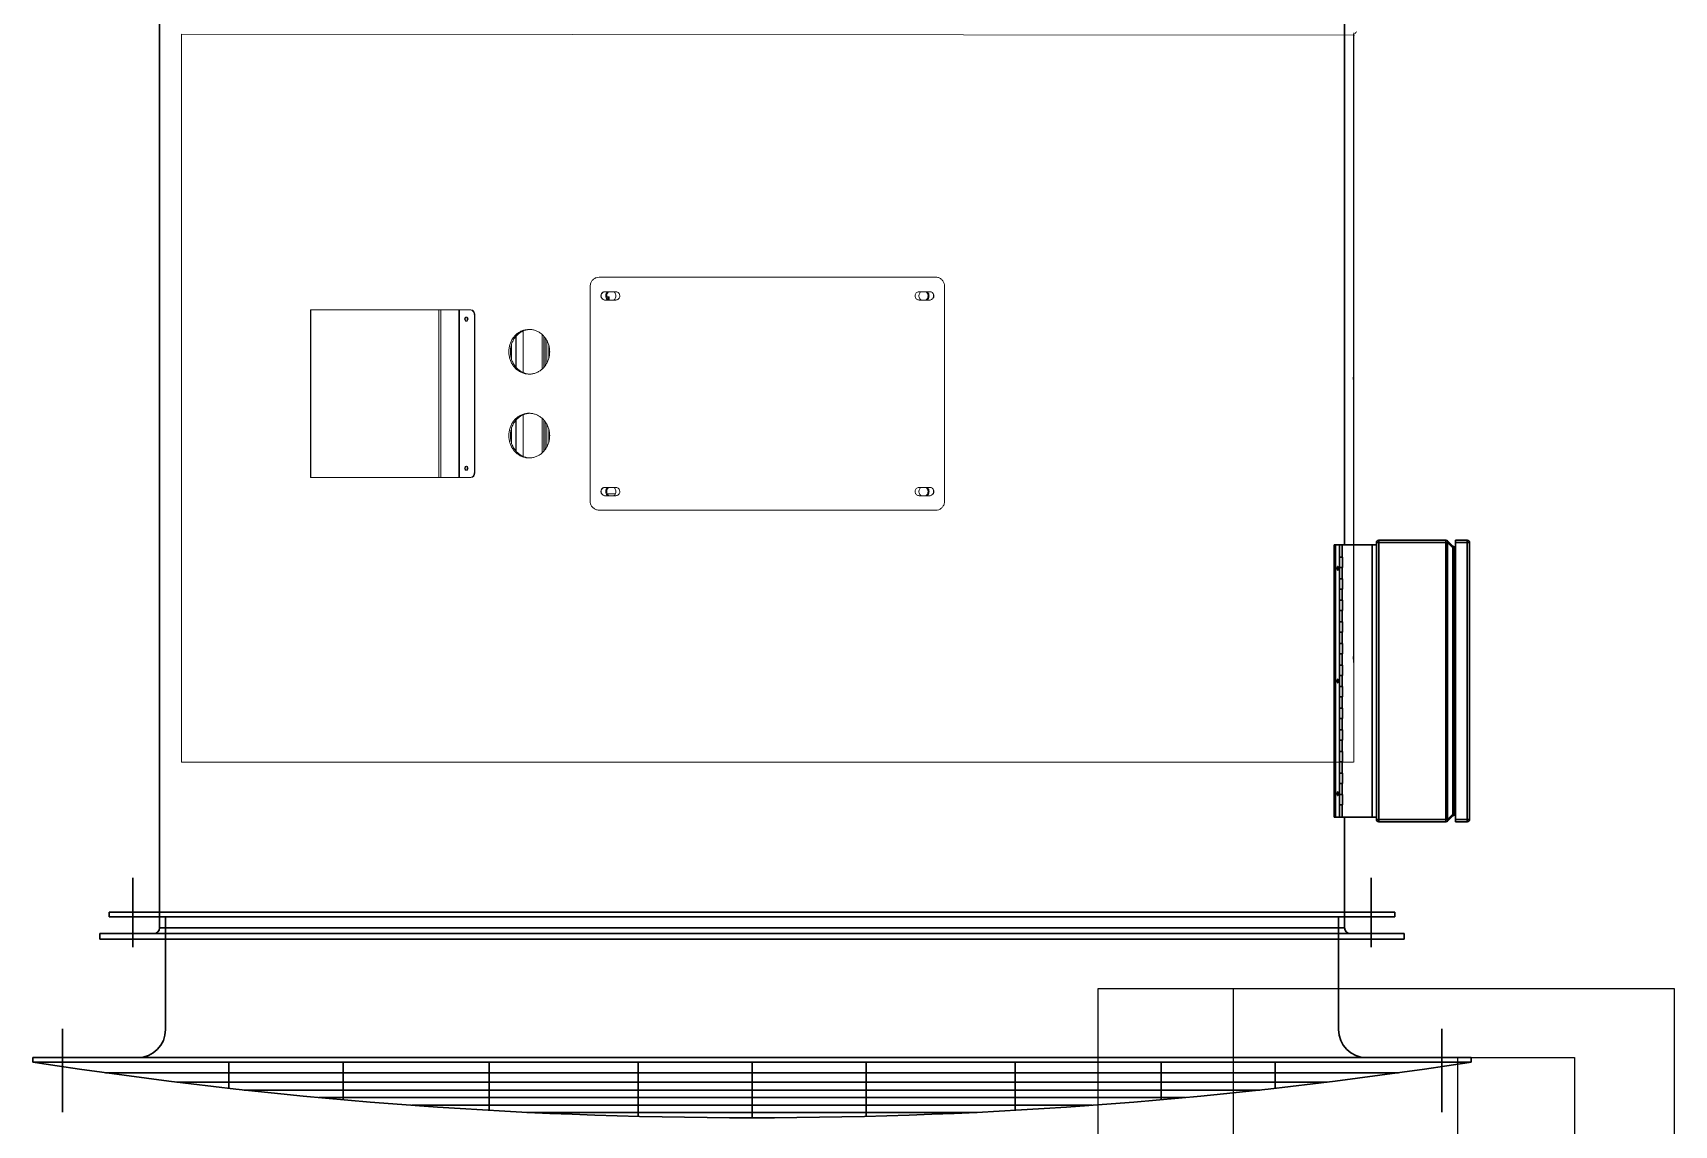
# Model space of a CAD drawing. Header units: millimetres. Extents: x -379292 to 1221486, y 92049 to 447512.
# Drawn here: x -171915 to -170166, y 210694 to 211858 of the extents above; entities that cross this region are included whole.
import ezdxf

# ---------------------------------------------------------------- set-up
doc = ezdxf.new("R2010")
doc.units = ezdxf.units.MM
doc.layers.add('08_SOCKET', color=4, linetype='Continuous')
doc.layers.add('_Systemair Ventilation Equipments', color=7, linetype='Continuous', lineweight=30)
doc.layers.add('Aironn-DEF', color=7, linetype='Continuous', lineweight=0)

# ---------------------------------------------------------------- blocks, each defined once
blk = doc.blocks.new('AXC 1250')
at = {"layer": '_Systemair Ventilation Equipments', "color": 8, "linetype": 'Continuous'}
for p, q in [((12474.24, 3755.21), (12474.24, 3756.46)), ((12474.24, 3756.46), (12504.24, 3756.46)), ((12474.49, 3755.21), (12474.49, 3756.71)), ((12474.49, 3756.71), (12503.99, 3756.71)), ((12503.99, 3755.21), (12503.99, 3756.71)), ((12504.24, 3755.21), (12504.24, 3756.46)), ((12474.24, 3755.21), (12474.49, 3755.21)), ((12474.24, 3754.17), (12474.24, 3747.02)), ((12504.24, 3754.17), (12474.24, 3754.17)), ((12474.31, 3754.35), (12474.88, 3754.91)), ((12474.31, 3754.35), (12474.32, 3754.35)), ((12474.32, 3754.35), (12474.33, 3754.36)), ((12474.33, 3754.36), (12474.34, 3754.37)), ((12474.34, 3754.37), (12474.36, 3754.37)), ((12474.36, 3754.37), (12474.37, 3754.37)), ((12474.37, 3754.37), (12474.39, 3754.37)), ((12474.39, 3754.37), (12474.4, 3754.37)), ((12474.4, 3754.37), (12474.42, 3754.37)), ((12474.42, 3754.37), (12474.44, 3754.37)), ((12474.44, 3754.37), (12474.45, 3754.36)), ((12474.45, 3754.36), (12474.47, 3754.35)), ((12474.47, 3754.35), (12474.49, 3754.35)), ((12503.99, 3755.21), (12474.49, 3755.21)), ((12474.49, 3754.35), (12475.06, 3754.91)), ((12474.49, 3754.35), (12474.49, 3746.77)), ((12503.98, 3754.35), (12474.49, 3754.35)), ((12474.89, 3754.93), (12474.88, 3754.91)), ((12474.89, 3754.92), (12474.88, 3754.92)), ((12474.88, 3754.92), (12474.88, 3754.91)), ((12474.91, 3754.95), (12474.89, 3754.93)), ((12474.9, 3754.92), (12474.89, 3754.92)), ((12474.89, 3754.92), (12474.89, 3754.92)), ((12474.91, 3754.92), (12474.9, 3754.92)), ((12474.9, 3754.92), (12474.9, 3754.92)), ((12474.92, 3754.97), (12474.91, 3754.95)), ((12474.92, 3754.92), (12474.91, 3754.92)), ((12474.93, 3755), (12474.92, 3754.97)), ((12474.93, 3754.92), (12474.92, 3754.92)), ((12474.94, 3755.02), (12474.93, 3755)), ((12474.95, 3754.92), (12474.93, 3754.92)), ((12474.94, 3755.08), (12474.94, 3755.21)), ((12474.94, 3755.09), (12474.95, 3755.1)), ((12474.94, 3755.08), (12474.94, 3755.09)), ((12474.94, 3755.09), (12474.94, 3755.07)), ((12474.94, 3755.07), (12474.94, 3755.04)), ((12474.94, 3755.04), (12474.94, 3755.02)), ((12474.95, 3755.1), (12474.96, 3755.11)), ((12474.96, 3754.92), (12474.95, 3754.92)), ((12474.96, 3755.11), (12474.96, 3755.12)), ((12474.96, 3755.12), (12474.97, 3755.12)), ((12474.97, 3754.92), (12474.96, 3754.92)), ((12474.97, 3755.12), (12474.98, 3755.12)), ((12474.99, 3754.92), (12474.97, 3754.92)), ((12474.98, 3755.12), (12474.99, 3755.13)), ((12474.99, 3755.13), (12475, 3755.13)), ((12475, 3754.92), (12474.99, 3754.92)), ((12475, 3755.13), (12475.01, 3755.13)), ((12475.02, 3754.92), (12475, 3754.92)), ((12475.01, 3755.13), (12475.02, 3755.13)), ((12475.02, 3755.13), (12475.03, 3755.13)), ((12475.04, 3754.92), (12475.02, 3754.92)), ((12475.03, 3755.13), (12475.05, 3755.12)), ((12475.06, 3754.91), (12475.04, 3754.92)), ((12475.05, 3755.12), (12475.06, 3755.12)), ((12475.06, 3755.12), (12475.07, 3755.12)), ((12475.07, 3754.93), (12475.06, 3754.91)), ((12475.08, 3754.91), (12475.06, 3754.91)), ((12475.07, 3755.12), (12475.09, 3755.11)), ((12475.08, 3754.95), (12475.07, 3754.93)), ((12475.09, 3754.97), (12475.08, 3754.95)), ((12475.1, 3754.9), (12475.08, 3754.91)), ((12475.09, 3755.11), (12475.11, 3755.1)), ((12475.1, 3755.02), (12475.09, 3755)), ((12475.09, 3755), (12475.09, 3754.97)), ((12475.11, 3755.04), (12475.1, 3755.02)), ((12475.13, 3754.9), (12475.1, 3754.9)), ((12475.11, 3755.1), (12475.12, 3755.09)), ((12475.12, 3755.07), (12475.11, 3755.04)), ((12475.12, 3755.09), (12475.14, 3755.09)), ((12475.12, 3755.09), (12475.12, 3755.07)), ((12475.15, 3754.9), (12475.13, 3754.9)), ((12475.14, 3755.09), (12475.15, 3755.08)), ((12475.15, 3755.08), (12475.16, 3755.08)), ((12475.17, 3754.9), (12475.15, 3754.9)), ((12475.16, 3755.08), (12475.17, 3755.08)), ((12475.17, 3755.08), (12475.18, 3755.08)), ((12475.19, 3754.9), (12475.17, 3754.9)), ((12475.18, 3755.08), (12475.19, 3755.08)), ((12475.19, 3754.9), (12475.19, 3755.21)), ((12475.19, 3755.08), (12503.28, 3755.08)), ((12475.19, 3754.9), (12503.28, 3754.9)), ((12503.28, 3754.9), (12503.28, 3755.21)), ((12503.28, 3755.08), (12503.29, 3755.08)), ((12503.28, 3754.9), (12503.3, 3754.9)), ((12503.29, 3755.08), (12503.3, 3755.08)), ((12503.3, 3755.08), (12503.31, 3755.08)), ((12503.3, 3754.9), (12503.32, 3754.9)), ((12503.31, 3755.08), (12503.32, 3755.08)), ((12503.32, 3755.08), (12503.34, 3755.09)), ((12503.32, 3754.9), (12503.35, 3754.9)), ((12503.34, 3755.09), (12503.35, 3755.09)), ((12503.35, 3755.09), (12503.36, 3755.1)), ((12503.35, 3755.07), (12503.35, 3755.09)), ((12503.36, 3755.04), (12503.35, 3755.07)), ((12503.35, 3754.9), (12503.37, 3754.9)), ((12503.36, 3755.1), (12503.38, 3755.11)), ((12503.37, 3755.02), (12503.36, 3755.04)), ((12503.38, 3755), (12503.37, 3755.02)), ((12503.37, 3754.9), (12503.39, 3754.91)), ((12503.38, 3755.11), (12503.4, 3755.12)), ((12503.39, 3754.97), (12503.38, 3755)), ((12503.39, 3754.95), (12503.39, 3754.97)), ((12503.4, 3754.93), (12503.39, 3754.95)), ((12503.39, 3754.91), (12503.41, 3754.91)), ((12503.4, 3755.12), (12503.41, 3755.12)), ((12503.41, 3754.91), (12503.4, 3754.93)), ((12503.41, 3755.12), (12503.42, 3755.12)), ((12503.43, 3754.92), (12503.41, 3754.91)), ((12503.41, 3754.91), (12503.98, 3754.35)), ((12503.42, 3755.12), (12503.44, 3755.13)), ((12503.45, 3754.92), (12503.43, 3754.92)), ((12503.44, 3755.13), (12503.45, 3755.13)), ((12503.45, 3755.13), (12503.46, 3755.13)), ((12503.47, 3754.92), (12503.45, 3754.92)), ((12503.46, 3755.13), (12503.47, 3755.13)), ((12503.47, 3755.13), (12503.48, 3755.13)), ((12503.48, 3754.92), (12503.47, 3754.92)), ((12503.48, 3755.13), (12503.49, 3755.12)), ((12503.5, 3754.92), (12503.48, 3754.92)), ((12503.49, 3755.12), (12503.5, 3755.12)), ((12503.5, 3755.12), (12503.51, 3755.12)), ((12503.51, 3754.92), (12503.5, 3754.92)), ((12503.51, 3755.12), (12503.52, 3755.11)), ((12503.53, 3754.92), (12503.51, 3754.92)), ((12503.52, 3755.11), (12503.52, 3755.1)), ((12503.52, 3755.1), (12503.53, 3755.09)), ((12503.53, 3755.09), (12503.54, 3755.08)), ((12503.53, 3755.07), (12503.53, 3755.09)), ((12503.53, 3755.04), (12503.53, 3755.07)), ((12503.53, 3755.02), (12503.53, 3755.04)), ((12503.54, 3755), (12503.53, 3755.02)), ((12503.54, 3754.92), (12503.53, 3754.92)), ((12503.54, 3755.21), (12503.54, 3755.08)), ((12503.55, 3754.97), (12503.54, 3755)), ((12503.55, 3754.92), (12503.54, 3754.92)), ((12503.56, 3754.95), (12503.55, 3754.97)), ((12503.56, 3754.92), (12503.55, 3754.92)), ((12503.58, 3754.93), (12503.56, 3754.95)), ((12503.57, 3754.92), (12503.56, 3754.92)), ((12503.58, 3754.92), (12503.57, 3754.92)), ((12503.57, 3754.92), (12503.57, 3754.92)), ((12503.59, 3754.91), (12503.58, 3754.93)), ((12503.59, 3754.92), (12503.58, 3754.92)), ((12503.59, 3754.91), (12503.59, 3754.92)), ((12503.59, 3754.92), (12503.59, 3754.92)), ((12503.59, 3754.91), (12504.16, 3754.35)), ((12503.98, 3746.77), (12503.98, 3754.35)), ((12503.98, 3754.35), (12504, 3754.35)), ((12503.99, 3755.21), (12504.24, 3755.21)), ((12504, 3754.35), (12504.02, 3754.36)), ((12504.02, 3754.36), (12504.04, 3754.37)), ((12504.04, 3754.37), (12504.05, 3754.37)), ((12504.05, 3754.37), (12504.07, 3754.37)), ((12504.07, 3754.37), (12504.09, 3754.37)), ((12504.09, 3754.37), (12504.1, 3754.37)), ((12504.1, 3754.37), (12504.11, 3754.37)), ((12504.11, 3754.37), (12504.13, 3754.37)), ((12504.13, 3754.37), (12504.14, 3754.36)), ((12504.14, 3754.36), (12504.15, 3754.35)), ((12504.15, 3754.35), (12504.16, 3754.35)), ((12504.24, 3754.17), (12504.24, 3747.02)), ((12411.74, 3610.73), (12411.74, 3749.73)), ((12412.34, 3749.73), (12411.74, 3749.73)), ((12412.34, 3749.73), (12412.34, 3610.73)), ((12516.14, 3610.73), (12516.14, 3749.73)), ((12516.74, 3749.73), (12516.14, 3749.73)), ((12516.74, 3749.73), (12516.74, 3610.73)), ((12474.24, 3747.02), (12504.24, 3747.02)), ((12503.98, 3746.77), (12474.49, 3746.77)), ((12474.74, 3742.42), (12474.74, 3746.77)), ((12503.74, 3746.32), (12474.74, 3746.32)), ((12503.74, 3742.42), (12503.74, 3746.77)), ((12412.94, 3617.08), (12412.94, 3743.38)), ((12474.74, 3743.38), (12412.94, 3743.38)), ((12515.54, 3743.38), (12503.74, 3743.38)), ((12515.54, 3743.38), (12515.54, 3617.08)), ((12474.74, 3743.13), (12476.04, 3743.13)), ((12474.74, 3742.84), (12476.04, 3742.84)), ((12474.74, 3742.28), (12474.74, 3742.42)), ((12503.74, 3742.42), (12474.74, 3742.42)), ((12503.74, 3742.28), (12474.74, 3742.28)), ((12476.04, 3742.83), (12476.04, 3743.16)), ((12476.04, 3743.16), (12477.14, 3743.16)), ((12477.14, 3742.83), (12476.04, 3742.83)), ((12477.03, 3742.65), (12477.03, 3742.66)), ((12477.03, 3742.66), (12477.04, 3742.66)), ((12477.03, 3742.64), (12477.03, 3742.65)), ((12477.03, 3742.65), (12477.03, 3742.65)), ((12477.04, 3742.63), (12477.03, 3742.64)), ((12477.03, 3742.64), (12477.03, 3742.64)), ((12477.04, 3742.66), (12477.04, 3742.67)), ((12477.04, 3742.67), (12477.05, 3742.67)), ((12477.05, 3742.62), (12477.04, 3742.63)), ((12477.04, 3742.63), (12477.04, 3742.63)), ((12477.05, 3742.67), (12477.07, 3742.67)), ((12477.07, 3742.62), (12477.05, 3742.62)), ((12477.07, 3742.67), (12477.08, 3742.68)), ((12477.08, 3742.62), (12477.07, 3742.62)), ((12477.08, 3742.68), (12477.09, 3742.68)), ((12477.09, 3742.61), (12477.08, 3742.62)), ((12477.09, 3742.68), (12477.11, 3742.69)), ((12477.11, 3742.61), (12477.09, 3742.61)), ((12477.11, 3742.69), (12477.13, 3742.69)), ((12477.13, 3742.61), (12477.11, 3742.61)), ((12477.13, 3742.69), (12477.15, 3742.69)), ((12477.15, 3742.6), (12477.13, 3742.61)), ((12477.14, 3742.83), (12477.14, 3743.16)), ((12477.14, 3743.13), (12478.34, 3743.13)), ((12477.14, 3742.84), (12478.34, 3742.84)), ((12477.15, 3742.69), (12477.17, 3742.69)), ((12477.17, 3742.6), (12477.15, 3742.6)), ((12477.17, 3742.69), (12477.19, 3742.69)), ((12477.19, 3742.6), (12477.17, 3742.6)), ((12477.19, 3742.69), (12477.21, 3742.69)), ((12477.21, 3742.6), (12477.19, 3742.6)), ((12477.21, 3742.69), (12477.24, 3742.69)), ((12477.24, 3742.6), (12477.21, 3742.6)), ((12477.24, 3742.69), (12477.26, 3742.69)), ((12477.26, 3742.6), (12477.24, 3742.6)), ((12477.26, 3742.69), (12477.28, 3742.69)), ((12477.28, 3742.6), (12477.26, 3742.6)), ((12477.28, 3742.69), (12477.3, 3742.69)), ((12477.3, 3742.6), (12477.28, 3742.6)), ((12477.3, 3742.69), (12477.32, 3742.69)), ((12477.32, 3742.6), (12477.3, 3742.6)), ((12477.32, 3742.69), (12477.34, 3742.69)), ((12477.34, 3742.61), (12477.32, 3742.6)), ((12477.34, 3742.69), (12477.36, 3742.69)), ((12477.36, 3742.61), (12477.34, 3742.61)), ((12477.36, 3742.69), (12477.38, 3742.68)), ((12477.38, 3742.61), (12477.36, 3742.61)), ((12477.38, 3742.68), (12477.39, 3742.68)), ((12477.39, 3742.62), (12477.38, 3742.61)), ((12477.39, 3742.68), (12477.41, 3742.67)), ((12477.41, 3742.62), (12477.39, 3742.62)), ((12477.41, 3742.67), (12477.42, 3742.67)), ((12477.42, 3742.62), (12477.41, 3742.62)), ((12477.42, 3742.67), (12477.43, 3742.67)), ((12477.43, 3742.63), (12477.42, 3742.62)), ((12477.43, 3742.67), (12477.44, 3742.66)), ((12477.44, 3742.63), (12477.43, 3742.63)), ((12477.44, 3742.66), (12477.44, 3742.66)), ((12477.44, 3742.66), (12477.44, 3742.65)), ((12477.44, 3742.65), (12477.45, 3742.65)), ((12477.45, 3742.65), (12477.44, 3742.64)), ((12477.44, 3742.64), (12477.44, 3742.64)), ((12477.44, 3742.64), (12477.44, 3742.63)), ((12478.34, 3742.83), (12478.34, 3743.16)), ((12478.34, 3743.16), (12479.44, 3743.16)), ((12479.44, 3742.83), (12478.34, 3742.83)), ((12479.44, 3742.83), (12479.44, 3743.16)), ((12479.44, 3743.13), (12480.64, 3743.13)), ((12479.44, 3742.84), (12480.64, 3742.84)), ((12480.64, 3742.83), (12480.64, 3743.16)), ((12480.64, 3743.16), (12481.74, 3743.16)), ((12481.74, 3742.83), (12480.64, 3742.83)), ((12481.74, 3742.83), (12481.74, 3743.16)), ((12481.74, 3743.13), (12482.94, 3743.13)), ((12481.74, 3742.84), (12482.94, 3742.84)), ((12482.94, 3742.83), (12482.94, 3743.16)), ((12482.94, 3743.16), (12484.04, 3743.16)), ((12484.04, 3742.83), (12482.94, 3742.83)), ((12484.04, 3742.83), (12484.04, 3743.16)), ((12484.04, 3743.13), (12485.24, 3743.13)), ((12484.04, 3742.84), (12485.24, 3742.84)), ((12485.24, 3742.83), (12485.24, 3743.16)), ((12485.24, 3743.16), (12486.34, 3743.16)), ((12486.34, 3742.83), (12485.24, 3742.83)), ((12486.34, 3742.83), (12486.34, 3743.16)), ((12486.34, 3743.13), (12487.54, 3743.13)), ((12486.34, 3742.84), (12487.54, 3742.84)), ((12487.54, 3742.83), (12487.54, 3743.16)), ((12487.54, 3743.16), (12488.64, 3743.16)), ((12488.64, 3742.83), (12487.54, 3742.83)), ((12488.64, 3742.83), (12488.64, 3743.16)), ((12488.64, 3743.13), (12489.84, 3743.13)), ((12488.64, 3742.84), (12489.84, 3742.84)), ((12489.03, 3742.65), (12489.03, 3742.66)), ((12489.03, 3742.66), (12489.04, 3742.66)), ((12489.03, 3742.64), (12489.03, 3742.65)), ((12489.03, 3742.65), (12489.03, 3742.65)), ((12489.04, 3742.63), (12489.03, 3742.64)), ((12489.03, 3742.64), (12489.03, 3742.64)), ((12489.04, 3742.66), (12489.04, 3742.67)), ((12489.04, 3742.67), (12489.05, 3742.67)), ((12489.05, 3742.62), (12489.04, 3742.63)), ((12489.04, 3742.63), (12489.04, 3742.63)), ((12489.05, 3742.67), (12489.07, 3742.67)), ((12489.07, 3742.62), (12489.05, 3742.62)), ((12489.07, 3742.67), (12489.08, 3742.68)), ((12489.08, 3742.62), (12489.07, 3742.62)), ((12489.08, 3742.68), (12489.09, 3742.68)), ((12489.09, 3742.61), (12489.08, 3742.62)), ((12489.09, 3742.68), (12489.11, 3742.69)), ((12489.11, 3742.61), (12489.09, 3742.61)), ((12489.11, 3742.69), (12489.13, 3742.69)), ((12489.13, 3742.61), (12489.11, 3742.61)), ((12489.13, 3742.69), (12489.15, 3742.69)), ((12489.15, 3742.6), (12489.13, 3742.61)), ((12489.15, 3742.69), (12489.17, 3742.69)), ((12489.17, 3742.6), (12489.15, 3742.6)), ((12489.17, 3742.69), (12489.19, 3742.69)), ((12489.19, 3742.6), (12489.17, 3742.6)), ((12489.19, 3742.69), (12489.21, 3742.69)), ((12489.21, 3742.6), (12489.19, 3742.6)), ((12489.21, 3742.69), (12489.24, 3742.69)), ((12489.24, 3742.6), (12489.21, 3742.6)), ((12489.24, 3742.69), (12489.26, 3742.69)), ((12489.26, 3742.6), (12489.24, 3742.6)), ((12489.26, 3742.69), (12489.28, 3742.69)), ((12489.28, 3742.6), (12489.26, 3742.6)), ((12489.28, 3742.69), (12489.3, 3742.69)), ((12489.3, 3742.6), (12489.28, 3742.6)), ((12489.3, 3742.69), (12489.32, 3742.69)), ((12489.32, 3742.6), (12489.3, 3742.6)), ((12489.32, 3742.69), (12489.34, 3742.69)), ((12489.34, 3742.61), (12489.32, 3742.6)), ((12489.34, 3742.69), (12489.36, 3742.69)), ((12489.36, 3742.61), (12489.34, 3742.61)), ((12489.36, 3742.69), (12489.38, 3742.68)), ((12489.38, 3742.61), (12489.36, 3742.61)), ((12489.38, 3742.68), (12489.39, 3742.68)), ((12489.39, 3742.62), (12489.38, 3742.61)), ((12489.39, 3742.68), (12489.41, 3742.67)), ((12489.41, 3742.62), (12489.39, 3742.62)), ((12489.41, 3742.67), (12489.42, 3742.67)), ((12489.42, 3742.62), (12489.41, 3742.62)), ((12489.42, 3742.67), (12489.43, 3742.67)), ((12489.43, 3742.63), (12489.42, 3742.62)), ((12489.43, 3742.67), (12489.44, 3742.66)), ((12489.44, 3742.63), (12489.43, 3742.63)), ((12489.44, 3742.66), (12489.44, 3742.66)), ((12489.44, 3742.66), (12489.44, 3742.65)), ((12489.44, 3742.65), (12489.45, 3742.65)), ((12489.45, 3742.65), (12489.44, 3742.64)), ((12489.44, 3742.64), (12489.44, 3742.64)), ((12489.44, 3742.64), (12489.44, 3742.63)), ((12489.84, 3742.83), (12489.84, 3743.16)), ((12489.84, 3743.16), (12490.94, 3743.16)), ((12490.94, 3742.83), (12489.84, 3742.83)), ((12490.94, 3742.83), (12490.94, 3743.16)), ((12490.94, 3743.13), (12492.14, 3743.13)), ((12490.94, 3742.84), (12492.14, 3742.84)), ((12492.14, 3742.83), (12492.14, 3743.16)), ((12492.14, 3743.16), (12493.24, 3743.16)), ((12493.24, 3742.83), (12492.14, 3742.83)), ((12493.24, 3742.83), (12493.24, 3743.16)), ((12493.24, 3743.13), (12494.44, 3743.13)), ((12493.24, 3742.84), (12494.44, 3742.84)), ((12494.44, 3742.83), (12494.44, 3743.16)), ((12494.44, 3743.16), (12495.54, 3743.16)), ((12495.54, 3742.83), (12494.44, 3742.83)), ((12495.54, 3742.83), (12495.54, 3743.16)), ((12495.54, 3743.13), (12496.74, 3743.13)), ((12495.54, 3742.84), (12496.74, 3742.84)), ((12496.74, 3742.83), (12496.74, 3743.16)), ((12496.74, 3743.16), (12497.84, 3743.16)), ((12497.84, 3742.83), (12496.74, 3742.83)), ((12497.84, 3742.83), (12497.84, 3743.16)), ((12497.84, 3743.13), (12499.04, 3743.13)), ((12497.84, 3742.84), (12499.04, 3742.84)), ((12499.04, 3742.83), (12499.04, 3743.16)), ((12499.04, 3743.16), (12500.14, 3743.16)), ((12500.14, 3742.83), (12499.04, 3742.83)), ((12500.14, 3742.83), (12500.14, 3743.16)), ((12500.14, 3743.13), (12501.34, 3743.13)), ((12500.14, 3742.84), (12501.34, 3742.84)), ((12501.03, 3742.65), (12501.03, 3742.66)), ((12501.03, 3742.66), (12501.04, 3742.66)), ((12501.03, 3742.64), (12501.03, 3742.65)), ((12501.03, 3742.65), (12501.03, 3742.65)), ((12501.04, 3742.63), (12501.03, 3742.64)), ((12501.03, 3742.64), (12501.03, 3742.64)), ((12501.04, 3742.66), (12501.04, 3742.67)), ((12501.04, 3742.67), (12501.05, 3742.67)), ((12501.05, 3742.62), (12501.04, 3742.63)), ((12501.04, 3742.63), (12501.04, 3742.63)), ((12501.05, 3742.67), (12501.07, 3742.67)), ((12501.07, 3742.62), (12501.05, 3742.62)), ((12501.07, 3742.67), (12501.08, 3742.68)), ((12501.08, 3742.62), (12501.07, 3742.62)), ((12501.08, 3742.68), (12501.09, 3742.68)), ((12501.09, 3742.61), (12501.08, 3742.62)), ((12501.09, 3742.68), (12501.11, 3742.69)), ((12501.11, 3742.61), (12501.09, 3742.61)), ((12501.11, 3742.69), (12501.13, 3742.69)), ((12501.13, 3742.61), (12501.11, 3742.61)), ((12501.13, 3742.69), (12501.15, 3742.69)), ((12501.15, 3742.6), (12501.13, 3742.61)), ((12501.15, 3742.69), (12501.17, 3742.69)), ((12501.17, 3742.6), (12501.15, 3742.6)), ((12501.17, 3742.69), (12501.19, 3742.69)), ((12501.19, 3742.6), (12501.17, 3742.6)), ((12501.19, 3742.69), (12501.21, 3742.69)), ((12501.21, 3742.6), (12501.19, 3742.6)), ((12501.21, 3742.69), (12501.24, 3742.69)), ((12501.24, 3742.6), (12501.21, 3742.6)), ((12501.24, 3742.69), (12501.26, 3742.69)), ((12501.26, 3742.6), (12501.24, 3742.6)), ((12501.26, 3742.69), (12501.28, 3742.69)), ((12501.28, 3742.6), (12501.26, 3742.6)), ((12501.28, 3742.69), (12501.3, 3742.69)), ((12501.3, 3742.6), (12501.28, 3742.6)), ((12501.3, 3742.69), (12501.32, 3742.69)), ((12501.32, 3742.6), (12501.3, 3742.6)), ((12501.32, 3742.69), (12501.34, 3742.69)), ((12501.34, 3742.61), (12501.32, 3742.6)), ((12501.34, 3742.83), (12501.34, 3743.16)), ((12501.34, 3743.16), (12502.44, 3743.16)), ((12502.44, 3742.83), (12501.34, 3742.83)), ((12501.34, 3742.69), (12501.36, 3742.69)), ((12501.36, 3742.61), (12501.34, 3742.61)), ((12501.36, 3742.69), (12501.38, 3742.68)), ((12501.38, 3742.61), (12501.36, 3742.61)), ((12501.38, 3742.68), (12501.39, 3742.68)), ((12501.39, 3742.62), (12501.38, 3742.61)), ((12501.39, 3742.68), (12501.41, 3742.67)), ((12501.41, 3742.62), (12501.39, 3742.62)), ((12501.41, 3742.67), (12501.42, 3742.67)), ((12501.42, 3742.62), (12501.41, 3742.62)), ((12501.42, 3742.67), (12501.43, 3742.67)), ((12501.43, 3742.63), (12501.42, 3742.62)), ((12501.43, 3742.67), (12501.44, 3742.66)), ((12501.44, 3742.63), (12501.43, 3742.63)), ((12501.44, 3742.66), (12501.44, 3742.66)), ((12501.44, 3742.66), (12501.44, 3742.65)), ((12501.44, 3742.65), (12501.45, 3742.65)), ((12501.45, 3742.65), (12501.44, 3742.64)), ((12501.44, 3742.64), (12501.44, 3742.64)), ((12501.44, 3742.64), (12501.44, 3742.63)), ((12502.44, 3742.83), (12502.44, 3743.16)), ((12502.44, 3743.13), (12503.74, 3743.13)), ((12502.44, 3742.84), (12503.74, 3742.84)), ((12503.74, 3742.28), (12503.74, 3742.42)), ((12515.54, 3617.08), (12412.94, 3617.08)), ((12412.34, 3610.73), (12411.74, 3610.73)), ((12516.74, 3610.73), (12516.14, 3610.73))]:
    blk.add_line(p, q, dxfattribs=at)
for centre, radius, start, end in [((12474.49, 3756.46), 0.25, 90, 180), ((12503.99, 3756.46), 0.25, 0, 90), ((12474.49, 3754.17), 0.254, 135, 180), ((12474.68, 3755.08), 0.254, 315, 0), ((12503.79, 3755.08), 0.254, 180, 220.5), ((12503.98, 3754.17), 0.254, 0, 45), ((12474.49, 3747.02), 0.254, 180, 270), ((12503.98, 3747.02), 0.254, 270, 0), ((12412.94, 3743.98), 0.6, 182.8125, 270), ((12515.54, 3743.98), 0.6, 270, 0), ((12412.94, 3616.48), 0.6, 90, 180), ((12515.54, 3616.48), 0.6, 0, 90)]:
    blk.add_arc(centre, radius, start, end, dxfattribs=at)
blk = doc.blocks.new('ESD 1250 Inlet Cone')
at = {"layer": '_Systemair Ventilation Equipments', "color": 8}
for p, q in [((12908.9, 3756.88), (12909.4, 3756.88)), ((12908.9, 3756.88), (12908.9, 3603.58)), ((12909.4, 3756.88), (12909.4, 3603.58)), ((12905.84, 3753.73), (12914.72, 3753.73)), ((12893.4, 3748.73), (12893.4, 3611.73)), ((12893.4, 3748.73), (12893.9, 3748.73)), ((12893.9, 3748.73), (12893.9, 3611.73)), ((12889.76, 3746.23), (12897.12, 3746.23)), ((12893.9, 3742.73), (12905.9, 3742.73)), ((12893.9, 3617.73), (12905.9, 3617.73)), ((12889.76, 3614.23), (12897.12, 3614.23)), ((12893.4, 3611.73), (12893.9, 3611.73)), ((12905.84, 3606.73), (12914.72, 3606.73)), ((12908.9, 3603.58), (12909.4, 3603.58))]:
    blk.add_line(p, q, dxfattribs=at)
for centre, start, end in [((12905.9, 3745.73), 270, 0), ((12905.9, 3614.73), 0, 90)]:
    blk.add_arc(centre, 3, start, end, dxfattribs=at)
blk = doc.blocks.new('SG 1250 Guard Grill')
at = {"layer": '_Systemair Ventilation Equipments', "color": 8}
for p, q in [((12999.31, 3756.64), (12999.31, 3603.82)), ((13000.42, 3749.14), (13000.42, 3611.33)), ((13001.42, 3741.53), (13001.42, 3618.94)), ((12999.31, 3735.98), (13002.08, 3735.98)), ((13002.26, 3734.34), (13002.26, 3626.12)), ((13003.07, 3726.38), (13003.07, 3634.09)), ((12999.31, 3723.83), (13003.3, 3723.83)), ((13003.89, 3716.48), (13003.89, 3643.99)), ((12999.31, 3708.26), (13004.43, 3708.26)), ((13004.64, 3704.23), (13004.64, 3656.23)), ((12999.31, 3692.38), (13005.07, 3692.38)), ((12999.31, 3680.23), (13005.22, 3680.23)), ((12999.31, 3668.09), (13005.07, 3668.09)), ((12999.31, 3652.21), (13004.43, 3652.21)), ((12999.31, 3636.64), (13003.3, 3636.64)), ((12999.31, 3624.49), (13002.08, 3624.49))]:
    blk.add_line(p, q, dxfattribs=at)
blk.add_arc((12508.11, 3680.23), 497.11, 351.1579, 8.8421, dxfattribs=at)
blk = doc.blocks.new('OtoParkBodrumKatMimari')
at = {"layer": '_Systemair Ventilation Equipments', "xscale": 10, "yscale": 10, "zscale": 10, "rotation": 270}
for name, p in [('AXC 1250', (38404, 235240.9)), ('ESD 1250 Inlet Cone', (38404, 239036.3)), ('SG 1250 Guard Grill', (38404, 239935.4))]:
    blk.add_blockref(name, p, dxfattribs=at)
blk = doc.blocks.new('PRIZKOM 50')
at = {"layer": '08_SOCKET', "color": 3}
for p, q in [((-191.1, 0), (-191.1, 438.5)), ((-191.1, 438.5), (191.1, 438.5)), ((191.1, 438.5), (191.1, 0)), ((-191.1, 335.3), (191.1, 335.3)), ((-145.1, 75.8), (-145.1, 164.7)), ((-145.1, 164.7), (-60.9, 164.7)), ((-60.9, 164.7), (-60.9, 75.8)), ((54.5, 164.7), (138.7, 164.7)), ((54.5, 75.8), (54.5, 164.7)), ((138.7, 164.7), (138.7, 75.8)), ((-60.9, 75.8), (-145.1, 75.8)), ((138.7, 75.8), (54.5, 75.8)), ((191.1, 0), (-191.1, 0))]:
    blk.add_line(p, q, dxfattribs=at)
blk.add_circle((-0.8, 256), 50.5, dxfattribs=at)
blk = doc.blocks.new('AIRONN DEF 1250-1')
at = {"layer": 'Aironn-DEF', "color": 1, "linetype": 'Continuous', "lineweight": 15}
for p, q in [((4237.93, 4911.68), (4112.92, 4911.78)), ((4112.92, 4911.78), (4112.92, 4875.66)), ((4237.81, 4875.66), (4237.81, 4911.78)), ((4237.86, 4911.92), (4237.86, 4834.24)), ((4157.42, 4885.89), (4193.3, 4885.89)), ((4156.47, 4862.06), (4156.47, 4884.9)), ((4158.05, 4884.35), (4159.2, 4884.35)), ((4158.46, 4883.8), (4158.26, 4883.8)), ((4192.67, 4884.35), (4191.53, 4884.35)), ((4194.25, 4862.06), (4194.25, 4884.9)), ((4126.65, 4882.42), (4126.65, 4864.55)), ((4126.65, 4882.42), (4126.71, 4882.42)), ((4140.35, 4882.42), (4126.71, 4882.42)), ((4126.71, 4864.55), (4126.71, 4882.42)), ((4140.35, 4864.55), (4140.35, 4882.42)), ((4140.35, 4882.42), (4140.56, 4882.42)), ((4140.56, 4864.55), (4140.56, 4882.42)), ((4142.49, 4882.42), (4140.56, 4882.42)), ((4142.49, 4864.55), (4142.49, 4882.42)), ((4142.49, 4882.42), (4142.55, 4882.42)), ((4143.7, 4882.42), (4142.55, 4882.42)), ((4142.55, 4864.55), (4142.55, 4882.42)), ((4143.75, 4882.42), (4143.7, 4882.42)), ((4159.2, 4883.46), (4158.05, 4883.46)), ((4158.26, 4883.78), (4158.44, 4883.78)), ((4158.44, 4883.78), (4158.42, 4883.5)), ((4158.51, 4883.46), (4158.48, 4883.78)), ((4191.53, 4883.46), (4192.67, 4883.46)), ((4144.13, 4865.04), (4144.13, 4881.92)), ((4144.18, 4881.92), (4144.13, 4881.92)), ((4144.18, 4865.04), (4144.18, 4881.92)), ((4148.07, 4877.24), (4148.07, 4878.64)), ((4148.56, 4876.31), (4148.56, 4879.58)), ((4148.58, 4879.61), (4148.58, 4876.28)), ((4149.33, 4880.16), (4149.33, 4875.74)), ((4151.34, 4879.8), (4151.34, 4876.1)), ((4151.55, 4879.58), (4151.55, 4876.32)), ((4151.66, 4879.45), (4151.66, 4876.44)), ((4151.85, 4879.15), (4151.85, 4876.75)), ((4151.87, 4879.11), (4151.87, 4876.78)), ((4152.07, 4878.59), (4152.07, 4877.31)), ((4112.92, 4874.64), (4112.92, 4834.24)), ((4237.81, 4845.88), (4237.81, 4874.64)), ((4148.56, 4867.38), (4148.56, 4870.65)), ((4148.58, 4870.68), (4148.58, 4867.34)), ((4149.33, 4871.22), (4149.33, 4866.81)), ((4151.34, 4870.87), (4151.34, 4867.17)), ((4151.55, 4870.65), (4151.55, 4867.38)), ((4151.66, 4870.52), (4151.66, 4867.5)), ((4151.85, 4870.21), (4151.85, 4867.82)), ((4151.87, 4870.17), (4151.87, 4867.84)), ((4148.07, 4868.31), (4148.07, 4869.71)), ((4152.07, 4869.65), (4152.07, 4868.38)), ((4144.18, 4865.04), (4144.13, 4865.04)), ((4126.71, 4864.55), (4126.65, 4864.55)), ((4126.71, 4864.55), (4140.35, 4864.55)), ((4140.56, 4864.55), (4140.35, 4864.55)), ((4140.56, 4864.55), (4142.49, 4864.55)), ((4142.55, 4864.55), (4142.49, 4864.55)), ((4142.55, 4864.55), (4143.7, 4864.55)), ((4143.75, 4864.55), (4143.7, 4864.55)), ((4158.05, 4863.5), (4159.2, 4863.5)), ((4192.67, 4863.5), (4191.53, 4863.5)), ((4157.42, 4861.07), (4193.3, 4861.07)), ((4159.2, 4862.61), (4158.05, 4862.61)), ((4159.14, 4862.8), (4158.31, 4862.8)), ((4191.53, 4862.61), (4192.67, 4862.61)), ((4112.92, 4834.24), (4237.81, 4834.24))]:
    blk.add_line(p, q, dxfattribs=at)
at = {"layer": 'Aironn-DEF', "color": 1, "linetype": 'Continuous', "lineweight": 15, "flags": 128}
for points in [[(4158.44, 4883.78), (4158.45, 4883.79), (4158.45, 4883.79), (4158.45, 4883.8), (4158.46, 4883.8), (4158.46, 4883.8), (4158.47, 4883.79), (4158.47, 4883.79), (4158.48, 4883.78)], [(4143.09, 4881.42), (4143.1, 4881.34), (4143.14, 4881.27), (4143.2, 4881.22), (4143.28, 4881.2), (4143.35, 4881.22), (4143.41, 4881.27), (4143.45, 4881.34), (4143.46, 4881.42), (4143.45, 4881.51), (4143.41, 4881.58), (4143.35, 4881.62), (4143.28, 4881.64), (4143.2, 4881.62), (4143.14, 4881.58), (4143.1, 4881.51), (4143.09, 4881.42)], [(4143.09, 4865.54), (4143.1, 4865.46), (4143.14, 4865.38), (4143.2, 4865.34), (4143.28, 4865.32), (4143.35, 4865.34), (4143.41, 4865.38), (4143.45, 4865.46), (4143.46, 4865.54), (4143.45, 4865.62), (4143.41, 4865.69), (4143.35, 4865.74), (4143.28, 4865.76), (4143.2, 4865.74), (4143.14, 4865.69), (4143.1, 4865.62), (4143.09, 4865.54)]]:
    blk.add_lwpolyline(points, dxfattribs=at)
at = {"layer": 'Aironn-DEF', "color": 7, "linetype": 'Continuous', "lineweight": 15}
blk.add_arc((4238.19, 4911.82), 0.2, 89.9523, 179.9523, dxfattribs=at)
at = {"layer": 'Aironn-DEF', "color": 1, "linetype": 'Continuous', "lineweight": 15}
for centre, radius, start, end in [((4143.66, 4881.95), 0.465, 355.9886, 85.3281), ((4143.72, 4881.95), 0.465, 355.9886, 85.3281), ((4143.35, 4881.44), 0.209, 102.7381, 183.5678), ((4143.35, 4881.41), 0.209, 176.4322, 257.2619), ((4143.35, 4865.55), 0.209, 102.7381, 183.5678), ((4143.35, 4865.53), 0.209, 176.4322, 257.2619), ((4143.66, 4865.01), 0.465, 274.6719, 4.0114), ((4143.72, 4865.01), 0.465, 274.6719, 4.0114)]:
    blk.add_arc(centre, radius, start, end, dxfattribs=at)
for points, knots in [([(4157.42, 4885.89), (4157.31, 4885.88), (4157.1, 4885.86), (4156.81, 4885.69), (4156.6, 4885.43), (4156.49, 4885.16), (4156.47, 4884.97), (4156.47, 4884.9)], [0, 0, 0, 0, 0.214686, 0.429373, 0.644046, 0.858725, 1, 1, 1, 1]), ([(4194.25, 4884.9), (4194.24, 4885.01), (4194.22, 4885.23), (4194.06, 4885.53), (4193.82, 4885.75), (4193.55, 4885.87), (4193.37, 4885.89), (4193.3, 4885.89)], [0, 0, 0, 0, 0.214688, 0.429376, 0.644062, 0.858738, 1, 1, 1, 1]), ([(4158.05, 4884.35), (4158, 4884.35), (4157.9, 4884.34), (4157.77, 4884.26), (4157.68, 4884.15), (4157.62, 4884), (4157.61, 4883.85), (4157.65, 4883.71), (4157.74, 4883.58), (4157.86, 4883.49), (4157.97, 4883.46), (4158.03, 4883.46), (4158.05, 4883.46)], [0, 0, 0, 0, 0.10738, 0.214759, 0.322141, 0.429516, 0.536879, 0.644233, 0.751591, 0.858961, 0.966342, 1, 1, 1, 1]), ([(4158.07, 4884.35), (4158.03, 4884.35), (4157.93, 4884.34), (4157.8, 4884.26), (4157.7, 4884.15), (4157.65, 4884), (4157.64, 4883.85), (4157.68, 4883.71), (4157.77, 4883.58), (4157.89, 4883.49), (4158, 4883.46), (4158.06, 4883.46), (4158.07, 4883.46)], [0, 0, 0, 0, 0.10738, 0.214759, 0.322141, 0.429516, 0.536879, 0.644233, 0.751591, 0.858961, 0.966342, 1, 1, 1, 1]), ([(4158.36, 4884.35), (4158.34, 4884.33), (4158.26, 4884.28), (4158.18, 4884.15), (4158.13, 4883.97), (4158.14, 4883.77), (4158.21, 4883.6), (4158.29, 4883.49), (4158.35, 4883.46), (4158.35, 4883.46)], [0, 0, 0, 0, 0.0886785, 0.2681392, 0.4475999, 0.6270545, 0.8065062, 0.985963, 1, 1, 1, 1]), ([(4158.47, 4884.35), (4158.44, 4884.33), (4158.37, 4884.28), (4158.29, 4884.15), (4158.23, 4883.97), (4158.25, 4883.77), (4158.32, 4883.6), (4158.4, 4883.49), (4158.46, 4883.46), (4158.46, 4883.46)], [0, 0, 0, 0, 0.088678, 0.268139, 0.4476, 0.627054, 0.806506, 0.985962, 1, 1, 1, 1]), ([(4159.21, 4883.91), (4159.21, 4883.97), (4159.19, 4884.09), (4159.11, 4884.25), (4159.03, 4884.32), (4158.99, 4884.35)], [0, 0, 0, 0, 0.359029, 0.718057, 1, 1, 1, 1]), ([(4158.99, 4883.46), (4159, 4883.46), (4159.06, 4883.5), (4159.14, 4883.61), (4159.2, 4883.76), (4159.21, 4883.87), (4159.21, 4883.91)], [0, 0, 0, 0, 0.0560163, 0.4154716, 0.7749323, 1, 1, 1, 1]), ([(4159.2, 4883.46), (4159.24, 4883.46), (4159.34, 4883.47), (4159.47, 4883.55), (4159.57, 4883.66), (4159.63, 4883.81), (4159.63, 4883.96), (4159.59, 4884.1), (4159.51, 4884.23), (4159.38, 4884.32), (4159.27, 4884.35), (4159.21, 4884.35), (4159.2, 4884.35)], [0, 0, 0, 0, 0.10738, 0.214759, 0.322141, 0.429516, 0.536879, 0.644233, 0.751591, 0.858961, 0.966342, 1, 1, 1, 1]), ([(4191.53, 4883.46), (4191.48, 4883.46), (4191.38, 4883.47), (4191.25, 4883.55), (4191.15, 4883.66), (4191.1, 4883.81), (4191.09, 4883.96), (4191.13, 4884.1), (4191.22, 4884.23), (4191.34, 4884.32), (4191.45, 4884.35), (4191.51, 4884.35), (4191.53, 4884.35)], [0, 0, 0, 0, 0.10738, 0.214759, 0.322141, 0.429516, 0.536879, 0.644233, 0.751591, 0.858961, 0.966342, 1, 1, 1, 1]), ([(4191.74, 4883.46), (4191.71, 4883.48), (4191.64, 4883.53), (4191.55, 4883.66), (4191.5, 4883.84), (4191.51, 4884.04), (4191.59, 4884.21), (4191.67, 4884.32), (4191.72, 4884.35), (4191.73, 4884.35)], [0, 0, 0, 0, 0.088678, 0.268139, 0.4476, 0.627054, 0.806506, 0.985963, 1, 1, 1, 1]), ([(4192.26, 4884.35), (4192.27, 4884.35), (4192.33, 4884.31), (4192.41, 4884.2), (4192.47, 4884.05), (4192.48, 4883.94), (4192.48, 4883.91)], [0, 0, 0, 0, 0.056015, 0.41547, 0.774931, 1, 1, 1, 1]), ([(4192.48, 4883.91), (4192.47, 4883.84), (4192.46, 4883.72), (4192.38, 4883.56), (4192.29, 4883.49), (4192.26, 4883.46)], [0, 0, 0, 0, 0.359028, 0.718057, 1, 1, 1, 1]), ([(4192.36, 4884.35), (4192.37, 4884.35), (4192.43, 4884.31), (4192.51, 4884.2), (4192.58, 4884.05), (4192.58, 4883.94), (4192.59, 4883.91)], [0, 0, 0, 0, 0.056016, 0.415472, 0.774932, 1, 1, 1, 1]), ([(4192.59, 4883.91), (4192.58, 4883.84), (4192.57, 4883.72), (4192.48, 4883.56), (4192.4, 4883.49), (4192.36, 4883.46)], [0, 0, 0, 0, 0.359029, 0.718057, 1, 1, 1, 1]), ([(4192.65, 4884.35), (4192.7, 4884.35), (4192.79, 4884.34), (4192.92, 4884.26), (4193.02, 4884.15), (4193.07, 4884), (4193.08, 4883.85), (4193.04, 4883.71), (4192.96, 4883.58), (4192.84, 4883.49), (4192.73, 4883.46), (4192.66, 4883.46), (4192.65, 4883.46)], [0, 0, 0, 0, 0.10738, 0.214759, 0.322141, 0.429516, 0.536879, 0.644233, 0.751591, 0.858961, 0.966342, 1, 1, 1, 1]), ([(4192.67, 4884.35), (4192.72, 4884.35), (4192.82, 4884.34), (4192.95, 4884.26), (4193.04, 4884.15), (4193.1, 4884), (4193.11, 4883.85), (4193.07, 4883.71), (4192.98, 4883.58), (4192.86, 4883.49), (4192.75, 4883.46), (4192.69, 4883.46), (4192.67, 4883.46)], [0, 0, 0, 0, 0.10738, 0.214759, 0.322141, 0.429516, 0.536879, 0.644233, 0.751591, 0.858961, 0.966342, 1, 1, 1, 1]), ([(4143.29, 4881.64), (4143.28, 4881.63), (4143.24, 4881.62), (4143.19, 4881.58), (4143.15, 4881.52), (4143.14, 4881.45), (4143.14, 4881.37), (4143.17, 4881.3), (4143.21, 4881.25), (4143.26, 4881.22), (4143.29, 4881.21), (4143.3, 4881.21)], [0, 0, 0, 0, 0.097038, 0.216709, 0.336381, 0.456053, 0.575724, 0.695395, 0.815067, 0.934739, 1, 1, 1, 1]), ([(4143.4, 4881.58), (4143.4, 4881.58), (4143.38, 4881.56), (4143.36, 4881.52), (4143.34, 4881.45), (4143.35, 4881.37), (4143.37, 4881.31), (4143.39, 4881.28), (4143.4, 4881.27)], [0, 0, 0, 0, 0.022634, 0.229756, 0.436878, 0.643999, 0.851119, 1, 1, 1, 1]), ([(4152.16, 4877.95), (4152.15, 4877.81), (4152.14, 4877.55), (4152.04, 4877.16), (4151.89, 4876.79), (4151.68, 4876.45), (4151.43, 4876.16), (4151.13, 4875.92), (4150.8, 4875.74), (4150.44, 4875.61), (4150.08, 4875.56), (4149.71, 4875.57), (4149.35, 4875.65), (4149.01, 4875.8), (4148.7, 4876), (4148.42, 4876.26), (4148.19, 4876.57), (4148, 4876.92), (4147.88, 4877.3), (4147.81, 4877.7), (4147.8, 4878.1), (4147.85, 4878.5), (4147.96, 4878.88), (4148.13, 4879.24), (4148.35, 4879.56), (4148.62, 4879.83), (4148.93, 4880.05), (4149.26, 4880.22), (4149.62, 4880.31), (4149.98, 4880.34), (4150.35, 4880.3), (4150.71, 4880.2), (4151.04, 4880.03), (4151.35, 4879.8), (4151.62, 4879.52), (4151.84, 4879.2), (4152.01, 4878.84), (4152.13, 4878.42), (4152.15, 4878.12), (4152.16, 4877.95)], [0, 0, 0, 0, 0.026834, 0.053669, 0.080502, 0.107336, 0.134182, 0.161028, 0.187882, 0.214736, 0.241577, 0.268418, 0.295244, 0.322071, 0.348905, 0.375739, 0.40259, 0.429442, 0.456293, 0.483145, 0.509979, 0.536814, 0.56364, 0.590467, 0.617307, 0.644147, 0.671001, 0.697855, 0.724702, 0.751548, 0.778378, 0.805207, 0.832037, 0.858866, 0.885712, 0.912559, 0.939413, 0.966267, 1, 1, 1, 1]), ([(4150.12, 4875.57), (4150.04, 4875.57), (4149.83, 4875.57), (4149.51, 4875.65), (4149.17, 4875.8), (4148.86, 4876), (4148.58, 4876.26), (4148.35, 4876.57), (4148.16, 4876.92), (4148.04, 4877.3), (4147.97, 4877.7), (4147.96, 4878.1), (4148.01, 4878.5), (4148.13, 4878.88), (4148.29, 4879.24), (4148.52, 4879.56), (4148.78, 4879.83), (4149.09, 4880.05), (4149.42, 4880.21), (4149.75, 4880.31), (4149.96, 4880.32), (4150.06, 4880.32)], [0, 0, 0, 0, 0.037211, 0.091412, 0.145613, 0.199828, 0.254044, 0.308295, 0.362545, 0.416797, 0.471048, 0.525265, 0.579482, 0.633682, 0.687883, 0.742111, 0.79634, 0.850597, 0.904853, 0.959094, 1, 1, 1, 1]), ([(4112.92, 4875.66), (4112.92, 4875.65), (4112.92, 4875.61), (4112.92, 4875.48), (4112.92, 4875.31), (4112.92, 4875.2), (4112.92, 4875.15)], [0, 0, 0, 0, 0.097407, 0.441093, 0.784785, 1, 1, 1, 1]), ([(4112.92, 4875.15), (4112.92, 4875.08), (4112.92, 4874.94), (4112.92, 4874.76), (4112.92, 4874.68), (4112.92, 4874.64)], [0, 0, 0, 0, 0.342505, 0.685009, 1, 1, 1, 1]), ([(4237.81, 4875.66), (4237.81, 4875.64), (4237.81, 4875.58), (4237.81, 4875.42), (4237.8, 4875.22), (4237.8, 4875.01), (4237.81, 4874.81), (4237.81, 4874.69), (4237.81, 4874.65), (4237.81, 4874.64)], [0, 0, 0, 0, 0.101274, 0.273329, 0.445384, 0.617432, 0.789477, 0.961527, 1, 1, 1, 1]), ([(4152.16, 4869.01), (4152.15, 4868.88), (4152.14, 4868.61), (4152.04, 4868.22), (4151.89, 4867.85), (4151.68, 4867.52), (4151.43, 4867.23), (4151.13, 4866.98), (4150.8, 4866.8), (4150.44, 4866.68), (4150.08, 4866.62), (4149.71, 4866.64), (4149.35, 4866.72), (4149.01, 4866.86), (4148.7, 4867.07), (4148.42, 4867.33), (4148.19, 4867.64), (4148, 4867.99), (4147.88, 4868.36), (4147.81, 4868.76), (4147.8, 4869.16), (4147.85, 4869.56), (4147.96, 4869.95), (4148.13, 4870.3), (4148.35, 4870.62), (4148.62, 4870.9), (4148.93, 4871.12), (4149.26, 4871.28), (4149.62, 4871.38), (4149.98, 4871.41), (4150.35, 4871.37), (4150.71, 4871.27), (4151.04, 4871.1), (4151.35, 4870.87), (4151.62, 4870.59), (4151.84, 4870.26), (4152.01, 4869.9), (4152.13, 4869.48), (4152.15, 4869.18), (4152.16, 4869.01)], [0, 0, 0, 0, 0.0268342, 0.0536685, 0.0805022, 0.1073359, 0.1341819, 0.1610278, 0.187882, 0.2147361, 0.2415769, 0.2684177, 0.2952445, 0.3220713, 0.3489053, 0.3757393, 0.4025904, 0.4294415, 0.4562931, 0.4831445, 0.509979, 0.5368135, 0.5636401, 0.5904668, 0.617307, 0.6441472, 0.6710013, 0.6978552, 0.7247018, 0.7515483, 0.7783777, 0.8052072, 0.8320366, 0.858866, 0.8857125, 0.9125589, 0.939413, 0.966267, 1, 1, 1, 1]), ([(4150.12, 4866.64), (4150.04, 4866.64), (4149.83, 4866.64), (4149.51, 4866.72), (4149.17, 4866.86), (4148.86, 4867.07), (4148.58, 4867.33), (4148.35, 4867.64), (4148.16, 4867.99), (4148.04, 4868.36), (4147.97, 4868.76), (4147.96, 4869.16), (4148.01, 4869.56), (4148.13, 4869.95), (4148.29, 4870.3), (4148.52, 4870.62), (4148.78, 4870.9), (4149.09, 4871.12), (4149.42, 4871.28), (4149.75, 4871.37), (4149.96, 4871.38), (4150.06, 4871.39)], [0, 0, 0, 0, 0.037211, 0.091412, 0.145613, 0.199828, 0.254044, 0.308295, 0.362545, 0.416797, 0.471048, 0.525265, 0.579482, 0.633682, 0.687883, 0.742111, 0.79634, 0.850597, 0.904853, 0.959094, 1, 1, 1, 1]), ([(4143.29, 4865.75), (4143.28, 4865.75), (4143.24, 4865.74), (4143.19, 4865.7), (4143.15, 4865.63), (4143.14, 4865.56), (4143.14, 4865.49), (4143.17, 4865.42), (4143.21, 4865.36), (4143.26, 4865.33), (4143.29, 4865.33), (4143.3, 4865.33)], [0, 0, 0, 0, 0.0970378, 0.2167091, 0.336381, 0.4560529, 0.5757242, 0.6953952, 0.8150667, 0.9347387, 1, 1, 1, 1]), ([(4143.4, 4865.7), (4143.4, 4865.7), (4143.38, 4865.68), (4143.36, 4865.63), (4143.34, 4865.56), (4143.35, 4865.49), (4143.37, 4865.42), (4143.39, 4865.39), (4143.4, 4865.38)], [0, 0, 0, 0, 0.022634, 0.229756, 0.436878, 0.643999, 0.851119, 1, 1, 1, 1]), ([(4158.05, 4863.5), (4158, 4863.5), (4157.9, 4863.49), (4157.77, 4863.41), (4157.68, 4863.3), (4157.62, 4863.16), (4157.61, 4863), (4157.65, 4862.86), (4157.74, 4862.73), (4157.86, 4862.65), (4157.97, 4862.61), (4158.03, 4862.61), (4158.05, 4862.61)], [0, 0, 0, 0, 0.10738, 0.214759, 0.322141, 0.429516, 0.536879, 0.644233, 0.751591, 0.858961, 0.966342, 1, 1, 1, 1]), ([(4158.07, 4863.5), (4158.03, 4863.5), (4157.93, 4863.49), (4157.8, 4863.41), (4157.7, 4863.3), (4157.65, 4863.16), (4157.64, 4863), (4157.68, 4862.86), (4157.77, 4862.73), (4157.89, 4862.65), (4158, 4862.61), (4158.06, 4862.61), (4158.07, 4862.61)], [0, 0, 0, 0, 0.10738, 0.214759, 0.322141, 0.429516, 0.536879, 0.644233, 0.751591, 0.858961, 0.966342, 1, 1, 1, 1]), ([(4158.36, 4863.5), (4158.34, 4863.49), (4158.26, 4863.44), (4158.18, 4863.3), (4158.13, 4863.12), (4158.14, 4862.93), (4158.21, 4862.75), (4158.29, 4862.64), (4158.35, 4862.61), (4158.35, 4862.61)], [0, 0, 0, 0, 0.088678, 0.268139, 0.4476, 0.627054, 0.806506, 0.985963, 1, 1, 1, 1]), ([(4158.47, 4863.5), (4158.44, 4863.49), (4158.37, 4863.44), (4158.29, 4863.3), (4158.23, 4863.12), (4158.25, 4862.93), (4158.32, 4862.75), (4158.4, 4862.64), (4158.46, 4862.61), (4158.46, 4862.61)], [0, 0, 0, 0, 0.088678, 0.268139, 0.4476, 0.627054, 0.806506, 0.985962, 1, 1, 1, 1]), ([(4159.21, 4863.06), (4159.21, 4863.12), (4159.19, 4863.24), (4159.11, 4863.4), (4159.03, 4863.47), (4158.99, 4863.5)], [0, 0, 0, 0, 0.359029, 0.718057, 1, 1, 1, 1]), ([(4158.99, 4862.61), (4159, 4862.62), (4159.06, 4862.65), (4159.14, 4862.76), (4159.2, 4862.92), (4159.21, 4863.02), (4159.21, 4863.06)], [0, 0, 0, 0, 0.056016, 0.415472, 0.774932, 1, 1, 1, 1]), ([(4159.2, 4862.61), (4159.24, 4862.62), (4159.34, 4862.63), (4159.47, 4862.7), (4159.57, 4862.82), (4159.63, 4862.96), (4159.63, 4863.11), (4159.59, 4863.26), (4159.51, 4863.38), (4159.38, 4863.47), (4159.27, 4863.5), (4159.21, 4863.5), (4159.2, 4863.5)], [0, 0, 0, 0, 0.10738, 0.214759, 0.322141, 0.429516, 0.536879, 0.644233, 0.751591, 0.858961, 0.966342, 1, 1, 1, 1]), ([(4191.53, 4862.61), (4191.48, 4862.62), (4191.38, 4862.63), (4191.25, 4862.7), (4191.15, 4862.82), (4191.1, 4862.96), (4191.09, 4863.11), (4191.13, 4863.26), (4191.22, 4863.38), (4191.34, 4863.47), (4191.45, 4863.5), (4191.51, 4863.5), (4191.53, 4863.5)], [0, 0, 0, 0, 0.10738, 0.214759, 0.322141, 0.429516, 0.536879, 0.644233, 0.751591, 0.858961, 0.966342, 1, 1, 1, 1]), ([(4191.74, 4862.61), (4191.71, 4862.63), (4191.64, 4862.68), (4191.55, 4862.82), (4191.5, 4863), (4191.51, 4863.19), (4191.59, 4863.36), (4191.67, 4863.47), (4191.72, 4863.5), (4191.73, 4863.5)], [0, 0, 0, 0, 0.088678, 0.268139, 0.4476, 0.627054, 0.806506, 0.985963, 1, 1, 1, 1]), ([(4192.26, 4863.5), (4192.27, 4863.5), (4192.33, 4863.46), (4192.41, 4863.35), (4192.47, 4863.2), (4192.48, 4863.1), (4192.48, 4863.06)], [0, 0, 0, 0, 0.056015, 0.41547, 0.774931, 1, 1, 1, 1]), ([(4192.48, 4863.06), (4192.47, 4862.99), (4192.46, 4862.87), (4192.38, 4862.71), (4192.29, 4862.64), (4192.26, 4862.61)], [0, 0, 0, 0, 0.359028, 0.718057, 1, 1, 1, 1]), ([(4192.36, 4863.5), (4192.37, 4863.5), (4192.43, 4863.46), (4192.51, 4863.35), (4192.58, 4863.2), (4192.58, 4863.1), (4192.59, 4863.06)], [0, 0, 0, 0, 0.056016, 0.415472, 0.774932, 1, 1, 1, 1]), ([(4192.59, 4863.06), (4192.58, 4862.99), (4192.57, 4862.87), (4192.48, 4862.71), (4192.4, 4862.64), (4192.36, 4862.61)], [0, 0, 0, 0, 0.3590286, 0.7180568, 1, 1, 1, 1]), ([(4192.65, 4863.5), (4192.7, 4863.5), (4192.79, 4863.49), (4192.92, 4863.41), (4193.02, 4863.3), (4193.07, 4863.16), (4193.08, 4863), (4193.04, 4862.86), (4192.96, 4862.73), (4192.84, 4862.65), (4192.73, 4862.61), (4192.66, 4862.61), (4192.65, 4862.61)], [0, 0, 0, 0, 0.1073797, 0.2147594, 0.3221411, 0.4295164, 0.5368787, 0.6442325, 0.7515906, 0.8589614, 0.9663419, 1, 1, 1, 1]), ([(4192.67, 4863.5), (4192.72, 4863.5), (4192.82, 4863.49), (4192.95, 4863.41), (4193.04, 4863.3), (4193.1, 4863.16), (4193.11, 4863), (4193.07, 4862.86), (4192.98, 4862.73), (4192.86, 4862.65), (4192.75, 4862.61), (4192.69, 4862.61), (4192.67, 4862.61)], [0, 0, 0, 0, 0.10738, 0.214759, 0.322141, 0.429516, 0.536879, 0.644233, 0.751591, 0.858961, 0.966342, 1, 1, 1, 1]), ([(4156.47, 4862.06), (4156.48, 4861.95), (4156.5, 4861.73), (4156.66, 4861.43), (4156.91, 4861.21), (4157.17, 4861.09), (4157.35, 4861.08), (4157.42, 4861.07)], [0, 0, 0, 0, 0.214688, 0.429376, 0.644062, 0.858738, 1, 1, 1, 1]), ([(4193.3, 4861.07), (4193.41, 4861.08), (4193.62, 4861.1), (4193.91, 4861.28), (4194.12, 4861.53), (4194.24, 4861.81), (4194.25, 4861.99), (4194.25, 4862.06)], [0, 0, 0, 0, 0.214686, 0.429373, 0.644046, 0.858725, 1, 1, 1, 1]), ([(4112.92, 4845.88), (4112.92, 4845.87), (4112.92, 4845.83), (4112.92, 4845.7), (4112.92, 4845.53), (4112.92, 4845.41), (4112.92, 4845.37)], [0, 0, 0, 0, 0.097407, 0.441093, 0.784785, 1, 1, 1, 1]), ([(4112.92, 4845.37), (4112.92, 4845.3), (4112.92, 4845.16), (4112.92, 4844.98), (4112.92, 4844.89), (4112.92, 4844.85)], [0, 0, 0, 0, 0.342505, 0.685009, 1, 1, 1, 1]), ([(4237.81, 4845.88), (4237.81, 4845.85), (4237.81, 4845.79), (4237.81, 4845.64), (4237.8, 4845.44), (4237.8, 4845.22), (4237.81, 4845.03), (4237.81, 4844.9), (4237.81, 4844.87), (4237.81, 4844.86)], [0, 0, 0, 0, 0.101274, 0.273329, 0.445384, 0.617432, 0.789477, 0.961527, 1, 1, 1, 1])]:
    blk.add_open_spline(points, degree=3, knots=knots, dxfattribs=at)

msp = doc.modelspace()

# ---------------------------------------------------------------- block references
at = {"color": 8}
msp.add_blockref('OtoParkBodrumKatMimari', (-246354.8, 100818.8), dxfattribs=at)

# ---------------------------------------------------------------- next in the draw order: block references
at = {"layer": '08_SOCKET', "xscale": 1.4, "yscale": 1.4, "zscale": 1.4, "rotation": 89.99999999999999}
msp.add_blockref('PRIZKOM 50', (-170165.8, 210572.2), dxfattribs=at)
at = {"layer": 'Aironn-DEF', "color": 0, "xscale": 10, "yscale": 10, "zscale": 10}
msp.add_blockref('AIRONN DEF 1250-1', (-212885.7, 162738.6), dxfattribs=at)

doc.saveas('drawing.dxf')
